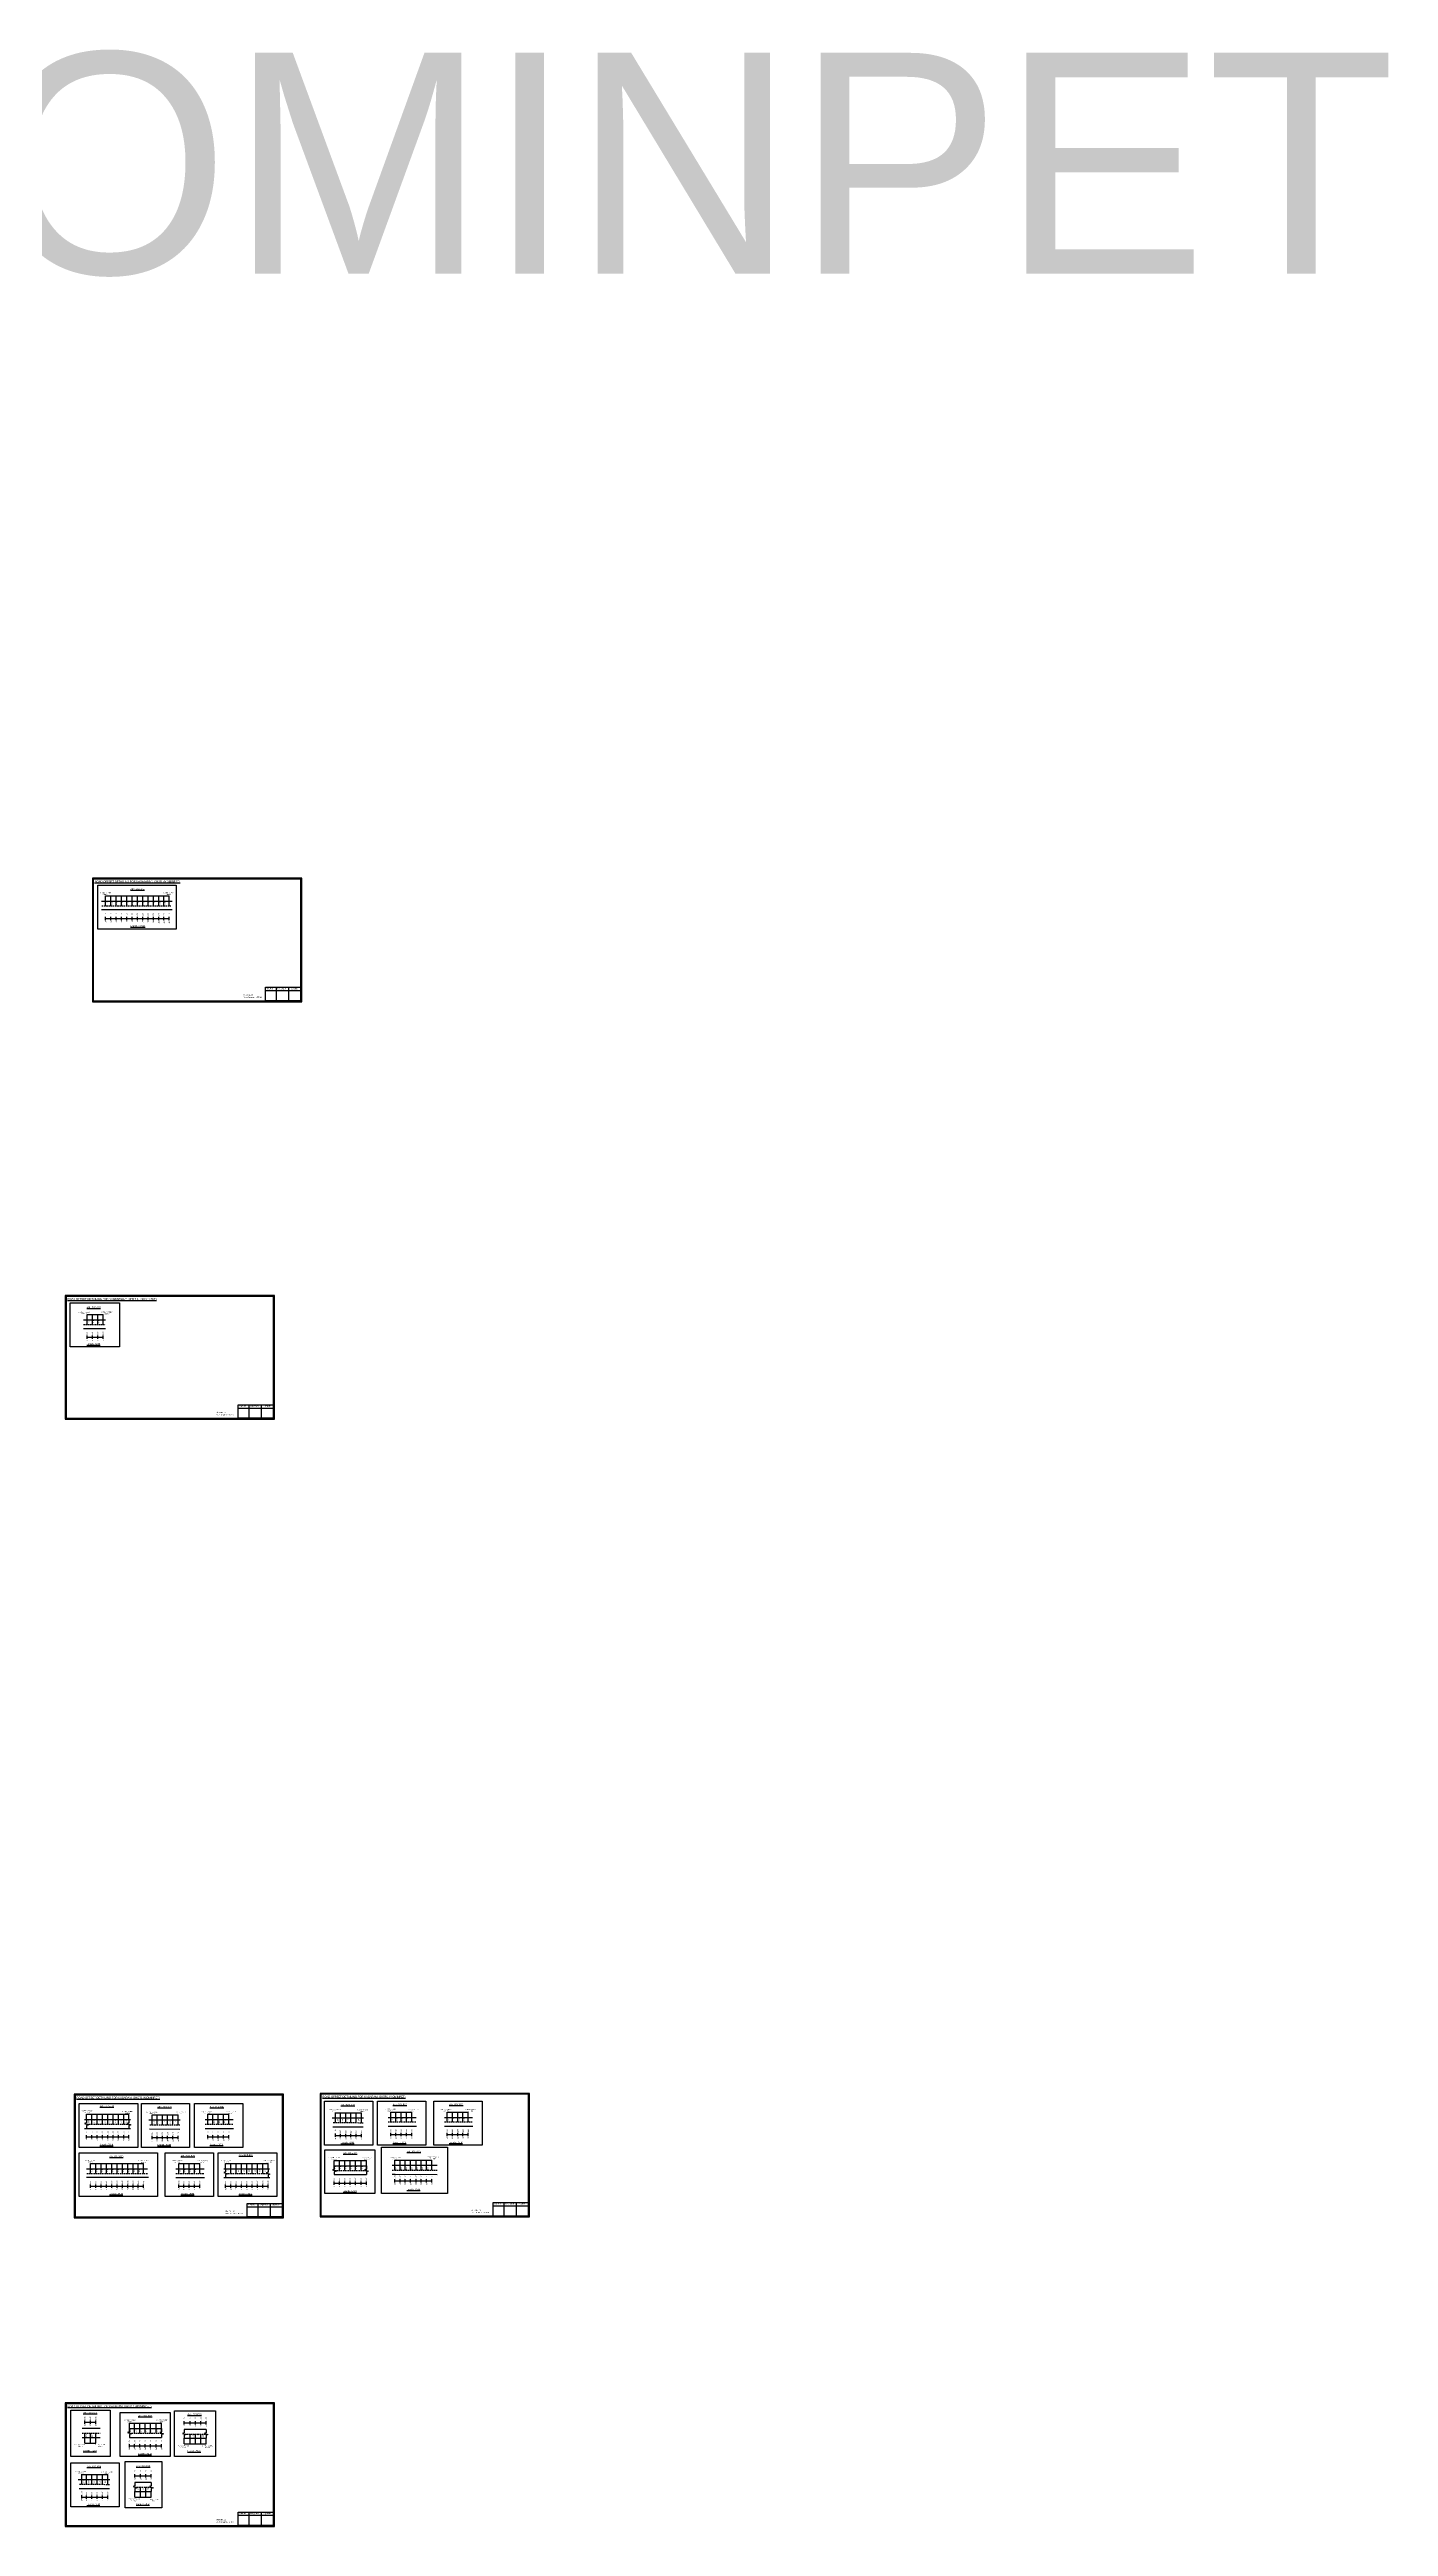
# Model space of a CAD drawing. Header units: inches. Extents: x -117 to 51867, y -12715 to 3423.
# Drawn here: x 48435 to 51867, y -4301 to 2048 of the extents above; entities that cross this region are included whole.
import ezdxf

# ---------------------------------------------------------------- set-up
doc = ezdxf.new("R2010")
doc.units = ezdxf.units.IN
doc.header["$MEASUREMENT"] = 0
doc.linetypes.add('DASHED2', pattern=[0.375, 0.25, -0.125])
doc.layers.add('PDF_Geometry', color=7, linetype='Continuous')
doc.layers.add('PDF_Text', color=5, linetype='Continuous')
doc.styles.add('PDF Arial', font='arial.ttf')
doc.styles.get("Standard").update_dxf_attribs({"font": 'arial.ttf'})

msp = doc.modelspace()

# ---------------------------------------------------------------- linework, layer by layer
at = {"color": 5}
for p, q in [((48578.9, -121.2), (48742.1, -121.2)), ((48531.7, -1193.8), (48572.5, -1193.8)), ((48530, -3243.8), (48638.8, -3243.8)), ((48698.2, -3245.6), (48765.1, -3245.6)), ((48841, -3243.8), (48894.9, -3243.8)), ((49168, -3240.1), (49235, -3240.1)), ((49310, -3238.3), (49363.8, -3238.3)), ((49454.6, -3238.3), (49508.4, -3238.3)), ((49164.8, -3362.3), (49247.5, -3362.3)), ((49319.8, -3361.5), (49415.2, -3361.5)), ((48540.3, -3369.9), (48676.3, -3369.9)), ((48766.4, -3369.9), (48820.2, -3369.9)), ((48886.5, -3369.9), (48995.3, -3369.9)), ((48639.7, -4035.9), (48722.4, -4035.9)), ((48525.3, -4087.3), (48553.6, -4087.3)), ((48780.2, -4089.1), (48836.4, -4089.1)), ((48517.6, -4167.1), (48584.5, -4167.1)), ((48654, -4225.2), (48695.9, -4225.2))]:
    msp.add_line(p, q, dxfattribs=at)
for p, q in [((48578.9, -146.7), (48578.9, -121.2)), ((48592.5, -146.7), (48592.5, -121.2)), ((48606.1, -146.7), (48606.1, -121.2)), ((48619.7, -146.7), (48619.7, -121.2)), ((48633.3, -146.7), (48633.3, -121.2)), ((48646.9, -146.7), (48646.9, -121.2)), ((48660.5, -146.7), (48660.5, -121.2)), ((48674.1, -146.7), (48674.1, -121.2)), ((48687.7, -146.7), (48687.7, -121.2)), ((48701.3, -146.7), (48701.3, -121.2)), ((48714.9, -146.7), (48714.9, -121.2)), ((48728.5, -146.7), (48728.5, -121.2)), ((48742.1, -146.7), (48742.1, -121.2)), ((48568, -134.8), (48749.9, -134.8)), ((48749.9, -157), (48568, -157)), ((48531.7, -1219.4), (48531.7, -1193.8)), ((48545.3, -1219.4), (48545.3, -1193.8)), ((48558.9, -1219.4), (48558.9, -1193.8)), ((48572.5, -1219.4), (48572.5, -1193.8)), ((48521.9, -1207.5), (48578.3, -1207.5)), ((48521.9, -1230.2), (48578.6, -1230.3)), ((48525, -3257.4), (48642.6, -3257.3)), ((48525.1, -3280.1), (48642.9, -3280.1)), ((48530, -3257.4), (48530, -3243.8)), ((48543.6, -3269.3), (48543.6, -3243.8)), ((48557.2, -3269.3), (48557.2, -3243.8)), ((48570.8, -3269.3), (48570.8, -3243.8)), ((48584.4, -3269.3), (48584.4, -3243.8)), ((48598, -3269.3), (48598, -3243.8)), ((48611.6, -3269.3), (48611.6, -3243.8)), ((48625.2, -3269.3), (48625.2, -3243.8)), ((48638.8, -3257.4), (48638.8, -3243.8)), ((48770.4, -3259.3), (48689.4, -3259.3)), ((48691.6, -3281.5), (48769.4, -3281.9)), ((48698.2, -3270.9), (48698.2, -3245.3)), ((48710.7, -3270.9), (48710.7, -3245.6)), ((48724.3, -3271), (48724.3, -3245.6)), ((48737.9, -3270.9), (48737.9, -3245.6)), ((48751.5, -3271.2), (48751.5, -3245.6)), ((48764.9, -3271.1), (48765.1, -3245.6)), ((48833.7, -3257.4), (48905.7, -3257.4)), ((48833.7, -3280.1), (48906.7, -3280.1)), ((48841, -3269.3), (48841, -3243.8)), ((48854.1, -3269.3), (48854.1, -3243.8)), ((48867.7, -3269.3), (48867.7, -3243.8)), ((48881.3, -3269.3), (48881.3, -3243.8)), ((48894.9, -3269.3), (48894.9, -3243.8)), ((49240.2, -3253.8), (49159.3, -3253.8)), ((49161.5, -3276), (49239.2, -3276.5)), ((49168, -3265.4), (49168, -3239.8)), ((49180.6, -3265.4), (49180.6, -3240.1)), ((49194.2, -3265.5), (49194.2, -3240.1)), ((49207.8, -3265.4), (49207.8, -3240.1)), ((49221.4, -3265.7), (49221.4, -3240.1)), ((49234.7, -3265.6), (49235, -3240.1)), ((49302.7, -3251.9), (49374.7, -3251.9)), ((49302.7, -3274.6), (49375.7, -3274.6)), ((49310, -3263.8), (49310, -3238.3)), ((49323, -3263.8), (49323, -3238.3)), ((49336.6, -3263.8), (49336.6, -3238.3)), ((49350.2, -3263.8), (49350.2, -3238.3)), ((49363.8, -3263.8), (49363.8, -3238.3)), ((49447.2, -3251.9), (49519.3, -3251.9)), ((49447.2, -3274.6), (49520.3, -3274.6)), ((49454.6, -3263.8), (49454.6, -3238.3)), ((49467.6, -3263.8), (49467.6, -3238.3)), ((49481.2, -3263.8), (49481.2, -3238.3)), ((49494.8, -3263.8), (49494.8, -3238.3)), ((49508.4, -3263.8), (49508.4, -3238.3)), ((49164.8, -3387.8), (49164.8, -3362.3)), ((49178.4, -3387.8), (49178.4, -3362.3)), ((49192, -3387.8), (49192, -3362.3)), ((49205.6, -3387.8), (49205.6, -3362.3)), ((49219.2, -3387.8), (49219.2, -3362.3)), ((49233.9, -3387.8), (49233.9, -3362.3)), ((49247.5, -3387.8), (49247.5, -3362.3)), ((49319.8, -3387), (49319.8, -3361.5)), ((49333.4, -3387), (49333.4, -3361.5)), ((49347, -3387), (49347, -3361.5)), ((49360.6, -3387), (49360.6, -3361.5)), ((49374.4, -3387), (49374.4, -3361.5)), ((49388, -3387), (49388, -3361.5)), ((49401.6, -3387), (49401.6, -3361.5)), ((49415.2, -3387), (49415.2, -3361.5)), ((48529.5, -3383.6), (48686.6, -3383.6)), ((48688.4, -3405.8), (48529.5, -3405.8)), ((48540.3, -3395.5), (48540.3, -3369.9)), ((48553.9, -3395.5), (48553.9, -3369.9)), ((48567.5, -3395.5), (48567.5, -3369.9)), ((48581.1, -3395.5), (48581.1, -3369.9)), ((48594.7, -3395.5), (48594.7, -3369.9)), ((48608.3, -3395.5), (48608.3, -3369.9)), ((48621.9, -3395.5), (48621.9, -3369.9)), ((48635.5, -3395.5), (48635.5, -3369.9)), ((48649.1, -3395.5), (48649.1, -3369.9)), ((48662.7, -3395.5), (48662.7, -3369.9)), ((48676.3, -3395.5), (48676.3, -3369.9)), ((48759.1, -3383.6), (48831.1, -3383.6)), ((48759.1, -3406.3), (48832.1, -3406.3)), ((48766.4, -3395.5), (48766.4, -3369.9)), ((48779.4, -3395.5), (48779.4, -3369.9)), ((48793, -3395.5), (48793, -3369.9)), ((48806.6, -3395.5), (48806.6, -3369.9)), ((48820.2, -3395.5), (48820.2, -3369.9)), ((48881.5, -3383.6), (48999.1, -3383.5)), ((48881.7, -3406.3), (48999.4, -3406.3)), ((48886.5, -3383.6), (48886.5, -3369.9)), ((48900.1, -3395.5), (48900.1, -3369.9)), ((48913.7, -3395.5), (48913.7, -3369.9)), ((48927.3, -3395.5), (48927.3, -3369.9)), ((48940.9, -3395.5), (48940.9, -3369.9)), ((48954.5, -3395.5), (48954.5, -3369.9)), ((48968.1, -3395.5), (48968.1, -3369.9)), ((48981.7, -3395.5), (48981.7, -3369.9)), ((48995.3, -3383.6), (48995.3, -3369.9)), ((49164.8, -3375.9), (49247.5, -3375.9)), ((49164.8, -3398.6), (49247.5, -3398.6)), ((49428.8, -3375.1), (49313.4, -3375.1)), ((49313.4, -3397.8), (49321.4, -3397.8)), ((49321.4, -3397.8), (49428.8, -3398.1)), ((48564.9, -4049.8), (48518.8, -4049.8)), ((48525.3, -4087.3), (48525.3, -4061.7)), ((48540, -4087.3), (48540, -4061.7)), ((48553.6, -4087.3), (48553.6, -4061.7)), ((48639.7, -4061.5), (48639.7, -4035.9)), ((48639.7, -4049.6), (48722.4, -4049.6)), ((48653.3, -4061.5), (48653.3, -4035.9)), ((48666.9, -4061.5), (48666.9, -4035.9)), ((48680.5, -4061.5), (48680.5, -4035.9)), ((48694.1, -4061.5), (48694.1, -4035.9)), ((48708.8, -4061.5), (48708.8, -4035.9)), ((48722.4, -4061.5), (48722.4, -4035.9)), ((48836.4, -4051.7), (48780.2, -4051.7)), ((48518.8, -4072.5), (48550.9, -4072.5)), ((48550.9, -4072.5), (48564.9, -4072.5)), ((48639.7, -4072.3), (48722.4, -4072.3)), ((48780.2, -4074.4), (48836.4, -4074.4)), ((48780.2, -4089.1), (48780.2, -4074.4)), ((48795.6, -4089.1), (48795.6, -4063.6)), ((48809.2, -4089.1), (48809.2, -4063.6)), ((48822.8, -4089.1), (48822.8, -4063.6)), ((48836.4, -4089.1), (48836.4, -4074.4)), ((48589.8, -4180.7), (48508.8, -4180.7)), ((48517.6, -4192.3), (48517.6, -4166.8)), ((48530.1, -4192.4), (48530.1, -4167.1)), ((48543.7, -4192.4), (48543.7, -4167.1)), ((48557.3, -4192.4), (48557.3, -4167.1)), ((48570.9, -4192.6), (48570.9, -4167.1)), ((48584.3, -4192.6), (48584.5, -4167.1)), ((48695.9, -4187.8), (48654, -4187.8)), ((48511, -4203), (48588.7, -4203.4)), ((48654, -4210.5), (48679.6, -4210.5)), ((48654, -4225.2), (48654, -4210.5)), ((48668.7, -4225.2), (48668.7, -4199.7)), ((48679.6, -4210.5), (48695.9, -4210.5)), ((48682.3, -4225.2), (48682.3, -4199.7)), ((48695.9, -4225.2), (48695.9, -4210.5))]:
    msp.add_line(p, q)
at = {"linetype": 'DASHED2', "ltscale": 15}
for p, q in [((48569.3, -146.7), (48745.7, -146.7)), ((48522, -1219.4), (48578.3, -1219.4)), ((48530.7, -3269.3), (48638.8, -3269.3)), ((48692.4, -3270.7), (48770.6, -3271.1)), ((48833.7, -3269.3), (48906.2, -3269.3)), ((49162.2, -3265.2), (49240.5, -3265.6)), ((49302.7, -3263.8), (49375.2, -3263.8)), ((49447.2, -3263.8), (49519.8, -3263.8)), ((48530.7, -3395.5), (48686.6, -3395.5)), ((48759.1, -3395.5), (48831.6, -3395.5)), ((48887.3, -3395.5), (48995.3, -3395.5)), ((49164.8, -3387.8), (49247.5, -3387.8)), ((49313.4, -3387), (49428.8, -3387)), ((48518.8, -4061.7), (48564.9, -4061.7)), ((48639.7, -4061.5), (48722.4, -4061.5)), ((48780.2, -4063.6), (48836.4, -4063.6)), ((48511.7, -4192.2), (48590, -4192.6)), ((48654, -4199.7), (48695.9, -4199.7))]:
    msp.add_line(p, q, dxfattribs=at)
at = {"color": 217, "true_color": 0x93278f}
for p, q in [((48578.9, -183.4), (48578.9, -174.8)), ((48578.9, -179.1), (48742.1, -179.1)), ((48592.5, -183.4), (48592.5, -174.8)), ((48606.1, -183.4), (48606.1, -174.8)), ((48619.7, -183.4), (48619.7, -174.8)), ((48633.3, -183.4), (48633.3, -174.8)), ((48646.9, -183.4), (48646.9, -174.8)), ((48660.5, -183.4), (48660.5, -174.8)), ((48674.1, -183.4), (48674.1, -174.8)), ((48687.7, -183.4), (48687.7, -174.8)), ((48701.3, -183.4), (48701.3, -174.8)), ((48714.9, -183.4), (48714.9, -174.8)), ((48728.5, -183.4), (48728.5, -174.8)), ((48742.1, -183.4), (48742.1, -174.8)), ((48531.7, -1256.1), (48531.7, -1247.5)), ((48531.7, -1251.8), (48572.5, -1251.8)), ((48545.3, -1256.1), (48545.3, -1247.5)), ((48558.9, -1256.1), (48558.9, -1247.5)), ((48572.5, -1256.1), (48572.5, -1247.5)), ((48530, -3306), (48530, -3297.4)), ((48543.6, -3306), (48543.6, -3297.4)), ((48557.2, -3306), (48557.2, -3297.4)), ((48570.8, -3306), (48570.8, -3297.4)), ((48584.4, -3306), (48584.4, -3297.4)), ((48598, -3306), (48598, -3297.4)), ((48611.6, -3306), (48611.6, -3297.4)), ((48625.2, -3306), (48625.2, -3297.4)), ((48638.8, -3306), (48638.8, -3297.4)), ((48698.2, -3307.5), (48698.2, -3298.9)), ((48710.7, -3307.9), (48710.7, -3299.3)), ((48724.3, -3307.9), (48724.3, -3299.3)), ((48737.9, -3307.9), (48737.9, -3299.3)), ((48751.5, -3307.9), (48751.5, -3299.3)), ((48765.1, -3307.9), (48765.1, -3299.3)), ((48841, -3306), (48841, -3297.4)), ((48854.1, -3306), (48854.1, -3297.4)), ((48867.7, -3306), (48867.7, -3297.4)), ((48881.3, -3306), (48881.3, -3297.4)), ((48894.9, -3306), (48894.9, -3297.4)), ((49168, -3302), (49168, -3293.4)), ((49168, -3298.1), (49235, -3298.1)), ((49180.6, -3302.4), (49180.6, -3293.8)), ((49194.2, -3302.4), (49194.2, -3293.8)), ((49207.8, -3302.4), (49207.8, -3293.8)), ((49221.4, -3302.4), (49221.4, -3293.8)), ((49235, -3302.4), (49235, -3293.8)), ((49310, -3300.5), (49310, -3291.9)), ((49310, -3296.2), (49363.8, -3296.2)), ((49323, -3300.5), (49323, -3291.9)), ((49336.6, -3300.5), (49336.6, -3291.9)), ((49350.2, -3300.5), (49350.2, -3291.9)), ((49363.8, -3300.5), (49363.8, -3291.9)), ((49454.6, -3300.5), (49454.6, -3291.9)), ((49454.6, -3296.2), (49508.4, -3296.2)), ((49467.6, -3300.5), (49467.6, -3291.9)), ((49481.2, -3300.5), (49481.2, -3291.9)), ((49494.8, -3300.5), (49494.8, -3291.9)), ((49508.4, -3300.5), (49508.4, -3291.9)), ((48530, -3301.7), (48638.8, -3301.7)), ((48698.2, -3303.6), (48765.1, -3303.6)), ((48841, -3301.7), (48894.9, -3301.7)), ((48540.3, -3432.2), (48540.3, -3423.6)), ((48540.3, -3427.9), (48676.3, -3427.9)), ((48553.9, -3432.2), (48553.9, -3423.6)), ((48567.5, -3432.2), (48567.5, -3423.6)), ((48581.1, -3432.2), (48581.1, -3423.6)), ((48594.7, -3432.2), (48594.7, -3423.6)), ((48608.3, -3432.2), (48608.3, -3423.6)), ((48621.9, -3432.2), (48621.9, -3423.6)), ((48635.5, -3432.2), (48635.5, -3423.6)), ((48649.1, -3432.2), (48649.1, -3423.6)), ((48662.7, -3432.2), (48662.7, -3423.6)), ((48676.3, -3432.2), (48676.3, -3423.6)), ((48766.4, -3432.2), (48766.4, -3423.6)), ((48766.4, -3427.9), (48820.2, -3427.9)), ((48779.4, -3432.2), (48779.4, -3423.6)), ((48793, -3432.2), (48793, -3423.6)), ((48806.6, -3432.2), (48806.6, -3423.6)), ((48820.2, -3432.2), (48820.2, -3423.6)), ((48886.5, -3432.2), (48886.5, -3423.6)), ((48886.5, -3427.9), (48995.3, -3427.9)), ((48900.1, -3432.2), (48900.1, -3423.6)), ((48913.7, -3432.2), (48913.7, -3423.6)), ((48927.3, -3432.2), (48927.3, -3423.6)), ((48940.9, -3432.2), (48940.9, -3423.6)), ((48954.5, -3432.2), (48954.5, -3423.6)), ((48968.1, -3432.2), (48968.1, -3423.6)), ((48981.7, -3432.2), (48981.7, -3423.6)), ((48995.3, -3432.2), (48995.3, -3423.6)), ((49164.8, -3424.5), (49164.8, -3415.9)), ((49164.8, -3420.2), (49247.5, -3420.2)), ((49178.4, -3424.5), (49178.4, -3415.9)), ((49192, -3424.5), (49192, -3415.9)), ((49205.6, -3424.5), (49205.6, -3415.9)), ((49219.2, -3424.5), (49219.2, -3415.9)), ((49233.9, -3424.5), (49233.9, -3415.9)), ((49247.5, -3424.5), (49247.5, -3415.9)), ((49319.8, -3418.7), (49319.8, -3410.1)), ((49319.8, -3414.4), (49415.2, -3414.4)), ((49333.4, -3418.7), (49333.4, -3410.1)), ((49347, -3418.7), (49347, -3410.1)), ((49360.6, -3418.7), (49360.6, -3410.1)), ((49374.4, -3418.7), (49374.4, -3410.1)), ((49388, -3418.7), (49388, -3410.1)), ((49401.6, -3418.7), (49401.6, -3410.1)), ((49415.2, -3418.7), (49415.2, -3410.1)), ((48525.3, -4037.1), (48525.3, -4028.6)), ((48525.3, -4032.8), (48553.6, -4032.8)), ((48540, -4037.1), (48540, -4028.6)), ((48553.6, -4037.1), (48553.6, -4028.6)), ((48780.2, -4038.9), (48780.2, -4030.4)), ((48780.2, -4034.7), (48836.4, -4034.7)), ((48795.6, -4038.9), (48795.6, -4030.4)), ((48809.2, -4038.9), (48809.2, -4030.4)), ((48822.8, -4038.9), (48822.8, -4030.4)), ((48836.4, -4038.9), (48836.4, -4030.4)), ((48639.7, -4098.2), (48639.7, -4089.6)), ((48639.7, -4093.9), (48722.4, -4093.9)), ((48653.3, -4098.2), (48653.3, -4089.6)), ((48666.9, -4098.2), (48666.9, -4089.6)), ((48680.5, -4098.2), (48680.5, -4089.6)), ((48694.1, -4098.2), (48694.1, -4089.6)), ((48708.8, -4098.2), (48708.8, -4089.6)), ((48722.4, -4098.2), (48722.4, -4089.6)), ((48654, -4175.1), (48654, -4166.5)), ((48654, -4170.8), (48695.9, -4170.8)), ((48668.7, -4175.1), (48668.7, -4166.5)), ((48682.3, -4175.1), (48682.3, -4166.5)), ((48695.9, -4175.1), (48695.9, -4166.5)), ((48517.6, -4228.9), (48517.6, -4220.4)), ((48517.6, -4225), (48584.5, -4225)), ((48530.1, -4229.3), (48530.1, -4220.8)), ((48543.7, -4229.3), (48543.7, -4220.8)), ((48557.3, -4229.3), (48557.3, -4220.8)), ((48570.9, -4229.3), (48570.9, -4220.8)), ((48584.5, -4229.3), (48584.5, -4220.8))]:
    msp.add_line(p, q, dxfattribs=at)
for points in [[(48558.8, -93.7), (48760, -93.7), (48760, -206.4), (48558.8, -206.4)], [(48487.8, -1164.5), (48614.6, -1164.5), (48614.6, -1277.2), (48487.8, -1277.2)], [(48510.8, -3216.3), (48661.6, -3216.3), (48661.6, -3329), (48510.8, -3329)], [(48670.5, -3216.3), (48794.3, -3216.3), (48794.3, -3329), (48670.5, -3329)], [(48806.6, -3216.3), (48930.4, -3216.3), (48930.4, -3329), (48806.6, -3329)], [(49140.3, -3210.8), (49264.1, -3210.8), (49264.1, -3323.5), (49140.3, -3323.5)], [(49275.5, -3210.8), (49399.3, -3210.8), (49399.3, -3323.5), (49275.5, -3323.5)], [(49420.1, -3210.8), (49543.9, -3210.8), (49543.9, -3323.5), (49420.1, -3323.5)], [(48510.8, -3342.5), (48712, -3342.5), (48712, -3455.1), (48510.8, -3455.1)], [(48731.9, -3342.5), (48855.7, -3342.5), (48855.7, -3455.1), (48731.9, -3455.1)], [(48867.3, -3342.5), (49018.1, -3342.5), (49018.1, -3455.1), (48867.3, -3455.1)], [(49141, -3334.8), (49269.1, -3334.8), (49269.1, -3447.5), (49141, -3447.5)], [(49285.8, -3328.6), (49455.5, -3328.6), (49455.5, -3447.5), (49285.8, -3447.5)], [(48489.9, -4002.2), (48590.6, -4002.3), (48590.6, -4121.1), (48489.9, -4121)], [(48615.9, -4008.5), (48744, -4008.5), (48744, -4121.1), (48615.9, -4121.1)], [(48755.3, -4004.1), (48860.5, -4004.1), (48860.5, -4121.1), (48755.3, -4121.1)], [(48489.9, -4137.7), (48613.7, -4137.7), (48613.7, -4250.4), (48489.9, -4250.4)], [(48628.6, -4134.1), (48722.8, -4134.1), (48723.1, -4252.9), (48628.9, -4252.9)]]:
    msp.add_lwpolyline(points, close=True)
at = {"linetype": 'Continuous'}
for points in [[(48530, -3257.1), (48530, -3265.6), (48525.2, -3267.3), (48534.7, -3270.7), (48530, -3272.5), (48530, -3279.8)], [(48638.8, -3257.4), (48638.8, -3265.8), (48634, -3267.6), (48643.5, -3271), (48638.8, -3272.7), (48638.8, -3280.1)], [(48886.5, -3383.3), (48886.5, -3391.7), (48881.8, -3393.5), (48891.2, -3396.9), (48886.5, -3398.6), (48886.5, -3406)], [(48995.3, -3383.6), (48995.3, -3392), (48990.6, -3393.8), (49000.1, -3397.2), (48995.3, -3398.9), (48995.3, -3406.3)], [(49164.8, -3375.9), (49164.8, -3384.3), (49160.1, -3386.1), (49169.6, -3389.5), (49164.8, -3391.3), (49164.8, -3398.6)], [(49247.5, -3375.9), (49247.5, -3384.3), (49242.8, -3386.1), (49252.2, -3389.5), (49247.5, -3391.3), (49247.5, -3398.6)], [(48639.7, -4049.6), (48639.7, -4058), (48635, -4059.7), (48644.5, -4063.2), (48639.7, -4064.9), (48639.7, -4072.3)], [(48722.4, -4049.6), (48722.4, -4058), (48717.6, -4059.7), (48727.1, -4063.2), (48722.4, -4064.9), (48722.4, -4072.3)], [(48780.2, -4051.7), (48780.2, -4060.3), (48775.7, -4061.9), (48784.7, -4065.2), (48780.2, -4066.8), (48780.2, -4074.4)], [(48836.4, -4051.7), (48836.4, -4060.3), (48831.9, -4061.9), (48840.9, -4065.2), (48836.4, -4066.8), (48836.4, -4074.4)], [(48836.4, -4051.7), (48836.4, -4060.3), (48831.9, -4061.9), (48840.9, -4065.2), (48836.4, -4066.8), (48836.4, -4074.4)], [(48654, -4187.8), (48654, -4196.2), (48649.3, -4198), (48658.8, -4201.4), (48654, -4203.1), (48654, -4210.5)], [(48695.9, -4187.9), (48695.9, -4196.3), (48691.1, -4198), (48700.6, -4201.5), (48695.9, -4203.2), (48695.9, -4210.6)]]:
    msp.add_lwpolyline(points, dxfattribs=at)
at = {"layer": 'PDF_Geometry'}
for points in [[(48545, -75.7), (48545, -392.4), (49081.5, -392.4), (49081.5, -75.7)], [(48547.3, -78), (48547.3, -390), (49079.1, -390), (49079.1, -78)], [(48475.1, -1145.8), (48475.1, -1462.5), (49011.6, -1462.5), (49011.6, -1145.8)], [(48477.4, -1148.1), (48477.4, -1460), (49009.2, -1460), (49009.2, -1148.1)], [(48498.4, -3192.9), (48498.4, -3509.6), (49034.9, -3509.6), (49034.9, -3192.9)], [(48500.7, -3195.2), (48500.7, -3507.2), (49032.5, -3507.2), (49032.5, -3195.2)], [(49128.6, -3190.4), (49128.6, -3507.2), (49665.1, -3507.2), (49665.1, -3190.4)], [(49130.9, -3192.8), (49130.9, -3504.7), (49662.7, -3504.7), (49662.7, -3192.8)], [(48475.1, -3983.8), (48475.1, -4300.5), (49011.6, -4300.5), (49011.6, -3983.8)], [(48477.4, -3986.1), (48477.4, -4298.1), (49009.2, -4298.1), (49009.2, -3986.1)]]:
    msp.add_lwpolyline(points, close=True, dxfattribs=at)
at = {"layer": 'PDF_Geometry', "color": 242, "true_color": 0xcc1f26}
for points in [[(49079.1, -390.1), (48988.7, -390.1), (48988.7, -355.4), (49079.1, -355.4)], [(49009.2, -1460.1), (48918.8, -1460.1), (48918.8, -1425.5), (49009.2, -1425.5)], [(49032.5, -3507.2), (48942.1, -3507.2), (48942.1, -3472.6), (49032.5, -3472.6)], [(49662.7, -3504.8), (49572.3, -3504.8), (49572.3, -3470.2), (49662.7, -3470.2)], [(49009.2, -4298.2), (48918.8, -4298.2), (48918.8, -4263.6), (49009.2, -4263.6)]]:
    msp.add_lwpolyline(points, close=True, dxfattribs=at)
for points in [[(48988.7, -363.8), (49079.1, -363.8)], [(49015.7, -355.4), (49015.7, -390.1)], [(49047.4, -355.4), (49047.4, -390.1)], [(48918.8, -1433.9), (49009.2, -1433.9)], [(48945.8, -1425.5), (48945.8, -1460.1)], [(48977.5, -1425.5), (48977.5, -1460.1)], [(48942.1, -3481), (49032.5, -3481)], [(48969.1, -3472.6), (48969.1, -3507.2)], [(49000.8, -3472.6), (49000.8, -3507.2)], [(49572.3, -3478.6), (49662.7, -3478.6)], [(49599.3, -3470.2), (49599.3, -3504.8)], [(49631, -3470.2), (49631, -3504.8)], [(48918.8, -4271.9), (49009.2, -4271.9)], [(48945.8, -4263.6), (48945.8, -4298.2)], [(48977.5, -4263.6), (48977.5, -4298.2)]]:
    msp.add_lwpolyline(points, dxfattribs=at)

# ---------------------------------------------------------------- texts
for s, height, p in [('JUNE  MOMINPET', 566.246, (45117.7, 1473.5)), ('Sheet No. 05', 3, (48932.2, -376.6)), ('Route Distance : 1872 M', 3, (48932, -382.6)), ('Sheet No. 05', 3, (48862.3, -1446.7)), ('Route Distance : 1872 M', 3, (48862.1, -1452.7)), ('Sheet No. 05', 3, (48885.6, -3493.8)), ('Sheet No. 06', 3, (49515.8, -3491.4)), ('Route Distance : 1980 M', 3, (48885.4, -3499.8)), ('Route Distance : 1980 M', 3, (49515.6, -3497.4)), ('Sheet No. 05', 3, (48862.3, -4284.7)), ('Route Distance : 1508 M', 3, (48862.1, -4290.8))]:
    msp.add_text(s, height=height).set_placement(p)
at = {"color": 242, "true_color": 0xcd2027}
for s, height, p in [('%%UROAD OFFSET DETAILING FOR KASALABAD  OHSR  (MOMINPET)', 5, (48550.8, -86.7)), ('%%UArb : R04-R14', 4, (48642.7, -105.7)), ('%%ULength : 120 M', 4, (48642.7, -200.7)), ('%%UROAD OFFSET DETAILING FOR YENKSPSLLY  OHSR 1  (MOMINPET)', 5, (48480.9, -1156.8)), ('%%UArb : R19-R20', 4, (48530.5, -1177.5)), ('%%ULength : 30 M', 4, (48530.5, -1271.5)), ('%%UROAD OFFSET DETAILING FOR KASARAM  OHSR1 (MOMINPET)', 5, (48504.2, -3203.9)), ('%%UArb : R14-R18', 4, (48564.1, -3224.7)), ('%%UArb : R18-R19', 4, (48711.8, -3227.1)), ('%%UArb : R15-R19', 4, (48846.3, -3226.5)), ('%%UROAD OFFSET DETAILING FOR KASARAM  OHSR1 (MOMINPET)', 5, (49134.4, -3201.5)), ('%%UArb : R21-R22', 4, (49181.6, -3221.6)), ('%%UArb : R21-R23', 4, (49315.2, -3221)), ('%%UArb : R20-R23', 4, (49459.8, -3221)), ('%%ULength : 79 M', 4, (48564.1, -3323.7)), ('%%UArb : R19-R20', 4, (48588.5, -3354.1)), ('%%ULength : 46 M', 4, (48711.8, -3324.1)), ('%%UArb : R16-R20', 4, (48771.6, -3352.6)), ('%%ULength : 39 M', 4, (48846.3, -3323.5)), ('%%UArb : R18-R21', 4, (48920.6, -3350.8)), ('%%ULength : 49 M', 4, (49181.6, -3318.6)), ('%%UArb : R23-R24', 4, (49187.5, -3345.3)), ('%%ULength : 38 M', 4, (49315.2, -3318)), ('%%UArb : R18-R25', 4, (49350.7, -3341.1)), ('%%ULength : 39 M', 4, (49459.8, -3318)), ('%%ULength : 93 M', 4, (48588.5, -3450.1)), ('%%ULength : 38 M', 4, (48771.6, -3449.6)), ('%%ULength : 74 M', 4, (48920.6, -3449.8)), ('%%ULength : 57 M', 4, (49187.5, -3442.8)), ('%%ULength : 63 M', 4, (49350.7, -3438.6)), ('%%UROAD OFFSET DETAILING FOR KASARAM  OHSR 2 (MOMINPET)', 5, (48480.9, -3994.9)), ('%%UArb : R19-R21', 4, (48521.3, -4011.1)), ('%%UArb : R21-R22', 4, (48662.4, -4019)), ('%%UArb : R21-R23', 4, (48788.9, -4014.9)), ('%%ULength : 14 M', 4, (48521.3, -4108.6)), ('%%ULength : 56 M', 4, (48662.4, -4116.5)), ('%%ULength : 36 M', 4, (48788.9, -4108.9)), ('%%UArb : R23-R24', 4, (48531.2, -4148.6)), ('%%UArb : R23-R25', 4, (48657.4, -4148.1)), ('%%ULength :46 M', 4, (48531.2, -4245.6)), ('%%ULength : 28 M', 4, (48657.4, -4245.1))]:
    msp.add_text(s, height=height, dxfattribs=at).set_placement(p)
at = {"color": 5}
for s, height, p in [('17.53006, 77.91265', 2.34, (48563.9, -114.5)), ('Arbit R04', 2.25, (48571.7, -118.6)), ('17.52990, 77.91365', 2.34, (48726.3, -114.5)), ('Arbit R14', 2.25, (48734.1, -118.6)), ('17.50212, 77.85514', 2.34, (48508.3, -1189)), ('Arbit R19', 2.25, (48516.2, -1193.1)), ('17.50219, 77.85539', 2.34, (48567.4, -1189.4)), ('Arbit R20', 2.25, (48575.2, -1193.5)), ('17.47502, 77.83413', 2.34, (48517.2, -3236.6)), ('17.47427, 77.83428', 2.34, (48620.4, -3238)), ('17.47427, 77.83428', 2.34, (48683.6, -3239.5)), ('17.47465, 77.83439', 2.34, (48754.8, -3239.4)), ('17.47499, 77.83445', 2.34, (48824.8, -3238.9)), ('17.47465, 77.83439', 2.34, (48884.1, -3238.6)), ('17.47433, 77.83502', 2.34, (49152, -3232.7)), ('Arbit R21', 2.25, (49159.8, -3236.8)), ('17.47398, 77.83534', 2.34, (49222.5, -3234.1)), ('Arbit R22', 2.25, (49230.4, -3238.3)), ('17.47433, 77.83502', 2.34, (49293.4, -3232.1)), ('Arbit R21', 2.25, (49301.2, -3236.3)), ('17.47386,77.83546', 2.34, (49352.1, -3232.6)), ('Arbit R23', 2.25, (49360, -3236.8)), ('17.47460, 77.83534', 2.34, (49437.3, -3232.8)), ('Arbit R20', 2.25, (49445.1, -3236.9)), ('17.47386,77.83546', 2.34, (49499.7, -3233.1)), ('Arbit R23', 2.25, (49507.5, -3237.3)), ('Arbit R14', 2.25, (48525, -3240.8)), ('Arbit R18', 2.25, (48628.2, -3242.2)), ('Arbit R18', 2.25, (48691.4, -3243.6)), ('Arbit R19', 2.25, (48762.6, -3243.5)), ('Arbit R15', 2.25, (48832.6, -3243.1)), ('Arbit R19', 2.25, (48891.9, -3242.7)), ('17.47465, 77.83439', 2.34, (48525.6, -3363.2)), ('17.47460, 77.83534', 2.34, (48661.4, -3364.2)), ('17.47492, 77.83532', 2.34, (48747.9, -3363.9)), ('17.47460, 77.83534', 2.34, (48813, -3364.7)), ('17.47427, 77.83428', 2.34, (48874.2, -3363.3)), ('17.47433, 77.83502', 2.34, (48983.7, -3363.5)), ('17.47386,77.83546', 2.34, (49149.7, -3356)), ('Arbit R23', 2.25, (49157.5, -3360.1)), ('17.47386,77.83571', 2.34, (49234.2, -3356.5)), ('Arbit R24', 2.25, (49242, -3360.6)), ('17.47427, 77.83428', 2.34, (49306, -3355.5)), ('Arbit R18', 2.25, (49313.8, -3359.7)), ('17.47389, 77.83445', 2.34, (49403.2, -3355.3)), ('Arbit R25', 2.25, (49411, -3359.4)), ('Arbit R19', 2.25, (48533.4, -3367.3)), ('Arbit R20', 2.25, (48669.2, -3368.4)), ('Arbit R16', 2.25, (48755.7, -3368)), ('Arbit R20', 2.25, (48820.9, -3368.8)), ('Arbit R18', 2.25, (48882, -3367.4)), ('Arbit R21', 2.25, (48991.5, -3367.7)), ('17.47496, 77.83408', 2.34, (48626.3, -4029.4)), ('Arbit R21', 2.25, (48634.1, -4033.5)), ('17.47478, 77.83352', 2.34, (48709.2, -4029.4)), ('Arbit R22', 2.25, (48717, -4033.5)), ('17.47508, 77.83407', 2.34, (48499, -4092.1)), ('Arbit R19', 2.25, (48506.8, -4096.2)), ('17.47496, 77.83408', 2.34, (48551.2, -4092.1)), ('Arbit R21', 2.25, (48559, -4096.2)), ('17.47496, 77.83408', 2.34, (48763.5, -4095.3)), ('Arbit R21', 2.25, (48771.3, -4099.5)), ('17.47466, 77.83408', 2.34, (48825.5, -4094.8)), ('Arbit R23', 2.25, (48833.3, -4099)), ('17.47466, 77.83408', 2.34, (48500.7, -4160.4)), ('Arbit R23', 2.25, (48508.6, -4164.6)), ('17.47453, 77.83360', 2.34, (48567.1, -4161.5)), ('Arbit R24', 2.25, (48575, -4165.6)), ('17.47466, 77.83408', 2.34, (48637, -4231.8)), ('Arbit R23', 2.25, (48644.8, -4235.9)), ('17.47443, 77.83391', 2.34, (48687.7, -4232.1)), ('Arbit R25', 2.25, (48695.5, -4236.3))]:
    msp.add_text(s, height=height, dxfattribs=at).set_placement(p)
at = {"color": 217, "true_color": 0x93278f}
for s, p in [('1.00', (48580.2, -173.1)), ('00', (48580.4, -189.4)), ('1.00', (48593.8, -173.1)), ('10', (48594, -189.4)), ('1.00', (48607.4, -173.1)), ('20', (48607.6, -189.4)), ('1.00', (48621, -173.1)), ('30', (48621.2, -189.4)), ('1.00', (48634.6, -173.1)), ('40', (48634.8, -189.4)), ('1.00', (48648.2, -173.1)), ('50', (48648.4, -189.4)), ('1.00', (48661.8, -173.1)), ('60', (48662, -189.4)), ('1.00', (48675.4, -173.1)), ('70', (48675.6, -189.4)), ('1.00', (48689, -173.1)), ('80', (48689.2, -189.4)), ('1.00', (48702.6, -173.1)), ('90', (48702.8, -189.4)), ('1.00', (48716.2, -173.1)), ('100', (48716.4, -191.4)), ('1.00', (48729.8, -173.1)), ('110', (48730, -191.4)), ('1.00', (48743.4, -173.1)), ('120', (48743.6, -191.4)), ('1.00', (48533, -1245.8)), ('00', (48533.2, -1262.1)), ('1.00', (48546.6, -1245.8)), ('10', (48546.8, -1262.1)), ('1.00', (48560.2, -1245.8)), ('20', (48560.4, -1262.1)), ('1.00', (48573.8, -1245.8)), ('30.', (48574, -1262.1)), ('1.00', (48531.3, -3295.7)), ('1.00', (48544.9, -3295.7)), ('1.00', (48558.5, -3295.7)), ('1.00', (48572.1, -3295.7)), ('1.00', (48585.7, -3295.7)), ('1.00', (48599.3, -3295.7)), ('1.00', (48612.9, -3295.7)), ('1.00', (48626.5, -3295.7)), ('1.00', (48640.1, -3295.7)), ('1.00', (48699.5, -3297.2)), ('1.00', (48712.1, -3297.6)), ('1.00', (48725.7, -3297.6)), ('1.00', (48739.3, -3297.6)), ('1.00', (48752.9, -3297.6)), ('1.00', (48766.5, -3297.6)), ('1.00', (48842.4, -3295.7)), ('1.00', (48855.4, -3295.7)), ('1.00', (48869, -3295.7)), ('1.00', (48882.6, -3295.7)), ('1.00', (48896.2, -3295.7)), ('1.00', (49169.4, -3291.7)), ('1.00', (49181.9, -3292.1)), ('1.00', (49195.5, -3292.1)), ('1.00', (49209.1, -3292.1)), ('1.00', (49222.7, -3292.1)), ('1.00', (49236.3, -3292.1)), ('1.00', (49311.3, -3290.2)), ('1.00', (49324.4, -3290.2)), ('1.00', (49338, -3290.2)), ('1.00', (49351.6, -3290.2)), ('1.00', (49365.2, -3290.2)), ('1.00', (49455.9, -3290.2)), ('1.00', (49469, -3290.2)), ('1.00', (49482.6, -3290.2)), ('1.00', (49496.2, -3290.2)), ('1.00', (49509.8, -3290.2)), ('00', (48531.5, -3312)), ('10', (48545.1, -3312)), ('20', (48558.7, -3312)), ('30', (48572.3, -3312)), ('40', (48585.9, -3312)), ('50', (48599.5, -3312)), ('60', (48613.1, -3312)), ('70', (48626.7, -3312)), ('79', (48640.3, -3312)), ('00', (48699.7, -3313.5)), ('10', (48712.2, -3313.9)), ('20', (48725.8, -3313.9)), ('30', (48739.4, -3313.9)), ('40', (48753, -3313.9)), ('46', (48766.6, -3313.9)), ('00', (48842.5, -3312)), ('10', (48855.6, -3312)), ('20', (48869.2, -3312)), ('30', (48882.8, -3312)), ('39', (48896.4, -3312)), ('00', (49169.5, -3308)), ('10', (49182, -3308.4)), ('20', (49195.6, -3308.4)), ('30', (49209.2, -3308.4)), ('40', (49222.8, -3308.4)), ('49', (49236.4, -3308.4)), ('00', (49311.5, -3306.5)), ('10', (49324.5, -3306.5)), ('20', (49338.1, -3306.5)), ('30', (49351.7, -3306.5)), ('38', (49365.3, -3306.5)), ('00', (49456.1, -3306.5)), ('10', (49469.1, -3306.5)), ('20', (49482.7, -3306.5)), ('30', (49496.3, -3306.5)), ('39', (49509.9, -3306.5)), ('1.00', (48541.7, -3421.9)), ('1.00', (48555.3, -3421.9)), ('1.00', (48568.9, -3421.9)), ('1.00', (48582.5, -3421.9)), ('1.00', (48596.1, -3421.9)), ('1.00', (48609.7, -3421.9)), ('1.00', (48623.3, -3421.9)), ('1.00', (48636.9, -3421.9)), ('1.00', (48650.5, -3421.9)), ('1.00', (48664.1, -3421.9)), ('1.00', (48677.7, -3421.9)), ('1.00', (48767.7, -3421.9)), ('1.00', (48780.8, -3421.9)), ('1.00', (48794.4, -3421.9)), ('1.00', (48808, -3421.9)), ('1.00', (48821.6, -3421.9)), ('1.00', (48887.8, -3421.9)), ('1.00', (48901.4, -3421.9)), ('1.00', (48915, -3421.9)), ('1.00', (48928.6, -3421.9)), ('1.00', (48942.2, -3421.9)), ('1.00', (48955.8, -3421.9)), ('1.00', (48969.4, -3421.9)), ('1.00', (48983, -3421.9)), ('1.00', (48996.6, -3421.9)), ('1.00', (49166.2, -3414.2)), ('00', (49166.3, -3430.5)), ('1.00', (49179.8, -3414.2)), ('10', (49179.9, -3430.5)), ('1.00', (49193.4, -3414.2)), ('20', (49193.5, -3430.5)), ('1.00', (49207, -3414.2)), ('30', (49207.1, -3430.5)), ('1.00', (49220.6, -3414.2)), ('40', (49220.7, -3430.5)), ('1.00', (49235.2, -3414.2)), ('50', (49235.4, -3430.5)), ('1.00', (49248.8, -3414.2)), ('57', (49249, -3430.5)), ('1.00', (49321.1, -3408.4)), ('00', (49321.3, -3424.7)), ('1.00', (49334.7, -3408.4)), ('10', (49334.9, -3424.7)), ('1.00', (49348.3, -3408.4)), ('20', (49348.5, -3424.7)), ('1.00', (49361.9, -3408.4)), ('30', (49362.1, -3424.7)), ('1.00', (49375.7, -3408.4)), ('40', (49375.9, -3424.7)), ('1.00', (49389.3, -3408.4)), ('50', (49389.5, -3424.7)), ('1.00', (49402.9, -3408.4)), ('60', (49403.1, -3424.7)), ('1.00', (49416.5, -3408.4)), ('63', (49416.7, -3424.7)), ('00', (48541.8, -3438.2)), ('10', (48555.4, -3438.2)), ('20', (48569, -3438.2)), ('30', (48582.6, -3438.2)), ('40', (48596.2, -3438.2)), ('50', (48609.8, -3438.2)), ('60', (48623.4, -3438.2)), ('70', (48637, -3438.2)), ('80', (48650.6, -3438.2)), ('90', (48664.2, -3438.2)), ('93', (48678.2, -3438.5)), ('00', (48767.9, -3438.2)), ('10', (48780.9, -3438.2)), ('20', (48794.5, -3438.2)), ('30', (48808.1, -3438.2)), ('38', (48821.7, -3438.2)), ('00', (48888, -3438.2)), ('10', (48901.6, -3438.2)), ('20', (48915.2, -3438.2)), ('30', (48928.8, -3438.2)), ('40', (48942.4, -3438.2)), ('50', (48956, -3438.2)), ('60', (48969.6, -3438.2)), ('70', (48983.2, -3438.2)), ('74', (48996.8, -3438.2)), ('1.00', (48526.7, -4026.8)), ('00', (48526.8, -4043.1)), ('1.00', (48541.3, -4026.8)), ('10', (48541.4, -4043.1)), ('1.00', (48554.9, -4026.8)), ('14', (48555, -4043.1)), ('1.00', (48781.5, -4028.7)), ('00', (48781.7, -4045)), ('1.00', (48796.9, -4028.7)), ('10', (48797.1, -4045)), ('1.00', (48810.5, -4028.7)), ('20', (48810.7, -4045)), ('1.00', (48824.1, -4028.7)), ('30', (48824.3, -4045)), ('1.00', (48837.7, -4028.7)), ('36', (48837.9, -4045)), ('1.00', (48641.1, -4087.9)), ('00', (48641.2, -4104.2)), ('1.00', (48654.7, -4087.9)), ('10', (48654.8, -4104.2)), ('1.00', (48668.3, -4087.9)), ('20', (48668.4, -4104.2)), ('1.00', (48681.9, -4087.9)), ('30', (48682, -4104.2)), ('1.00', (48695.5, -4087.9)), ('40', (48695.6, -4104.2)), ('1.00', (48710.1, -4087.9)), ('50', (48710.3, -4104.2)), ('1.00', (48723.7, -4087.9)), ('56', (48723.9, -4104.2)), ('1.00', (48655.4, -4164.8)), ('00', (48655.5, -4181.1)), ('1.00', (48670, -4164.8)), ('10', (48670.1, -4181.1)), ('1.00', (48683.6, -4164.8)), ('20', (48683.7, -4181.1)), ('1.00', (48697.2, -4164.8)), ('28', (48697.3, -4181.1)), ('1.00', (48518.9, -4218.6)), ('00', (48519.1, -4234.9)), ('1.00', (48531.4, -4219)), ('10', (48531.6, -4235.3)), ('1.00', (48545, -4219)), ('20', (48545.2, -4235.3)), ('1.00', (48558.6, -4219)), ('30', (48558.8, -4235.3)), ('1.00', (48572.2, -4219)), ('40', (48572.4, -4235.3)), ('1.00', (48585.8, -4219)), ('46', (48586, -4235.3))]:
    msp.add_text(s, height=3, rotation=90, dxfattribs=at).set_placement(p)
for p in [(48583.4, -143), (48596.6, -143), (48610.2, -143), (48623.8, -143), (48637.4, -143), (48651, -143), (48664.6, -143), (48678.2, -143), (48691.8, -143), (48705.4, -143), (48719, -143), (48732.6, -143), (48537.4, -1216.1), (48549.4, -1215.7), (48563, -1215.7), (48537.1, -3266.3), (48550.9, -3266.2), (48564.5, -3265.9), (48578.7, -3265.9), (48591.3, -3265.8), (48605.8, -3266.2), (48619, -3265.8), (48633.1, -3266.3), (48705.2, -3267.6), (48717.8, -3267.6), (48731.5, -3267.8), (48745.8, -3268), (48759.3, -3267.6), (48845.7, -3266.1), (48858.1, -3265.6), (48871.7, -3265.6), (48885.3, -3265.6), (49175, -3262.1), (49187.6, -3262.1), (49201.3, -3262.3), (49215.6, -3262.5), (49229.1, -3262.1), (49314.6, -3260.6), (49327.1, -3260.1), (49340.7, -3260.1), (49354.3, -3260.1), (49459.2, -3260.6), (49471.7, -3260.1), (49485.3, -3260.1), (49498.9, -3260.1), (48544.9, -3391.8), (48558, -3391.8), (48571.6, -3391.8), (48585.2, -3391.8), (48598.8, -3391.8), (48612.4, -3391.8), (48626, -3391.8), (48639.6, -3391.8), (48653.2, -3391.8), (48666.8, -3391.8), (48771, -3392.3), (48783.5, -3391.8), (48797.1, -3391.8), (48810.7, -3391.8), (48893.6, -3392.5), (48907.4, -3392.4), (48921, -3392.1), (48935.3, -3392.1), (48947.9, -3392), (48962.4, -3392.4), (48975.5, -3392), (48989.6, -3392.5), (49168.9, -3384.1), (49182.5, -3384.1), (49196.1, -3384.1), (49209.7, -3384.1), (49223.3, -3384.1), (49238, -3384.1), (49324, -3386), (49337.4, -3386), (49351, -3386), (49364.6, -3386), (49378.5, -3386), (49392.1, -3386), (49405.7, -3386), (48643.8, -4057.8), (48657.4, -4057.8), (48671, -4057.8), (48684.6, -4057.8), (48698.2, -4057.8), (48712.9, -4057.8), (48531.2, -4071), (48544.5, -4071.1), (48789.4, -4072.4), (48803.6, -4072.4), (48816.9, -4072.6), (48829.8, -4072.1), (48524.6, -4189), (48537.1, -4189), (48550.9, -4189.2), (48565.2, -4189.4), (48578.7, -4189), (48662.5, -4207.6), (48676.1, -4207.6), (48688.8, -4207.8)]:
    msp.add_text('1.0', height=3, rotation=90).set_placement(p)
at = {"layer": 'PDF_Text', "color": 7, "attachment_point": 7, "style": 'PDF Arial'}
for s, insert, char_height in [('Checked', (48991.3, -360.3), 3), ('Designation', (49019.7, -361.2), 3.001), ('Signature', (49053.4, -361.2), 3), ('Checked', (48921.4, -1430.4), 3), ('Designation', (48949.8, -1431.2), 3.001), ('Signature', (48983.5, -1431.2), 3), ('Checked', (48944.7, -3477.5), 3), ('Designation', (48973.1, -3478.4), 3.001), ('Signature', (49006.8, -3478.4), 3), ('Checked', (49574.9, -3475.1), 3), ('Designation', (49603.3, -3475.9), 3.001), ('Signature', (49637, -3475.9), 3), ('Checked', (48921.4, -4268.5), 3), ('Designation', (48949.8, -4269.3), 3.001), ('Signature', (48983.5, -4269.3), 3)]:
    msp.add_mtext(s, dxfattribs=dict(at, insert=insert, char_height=char_height))

doc.saveas('drawing.dxf')
